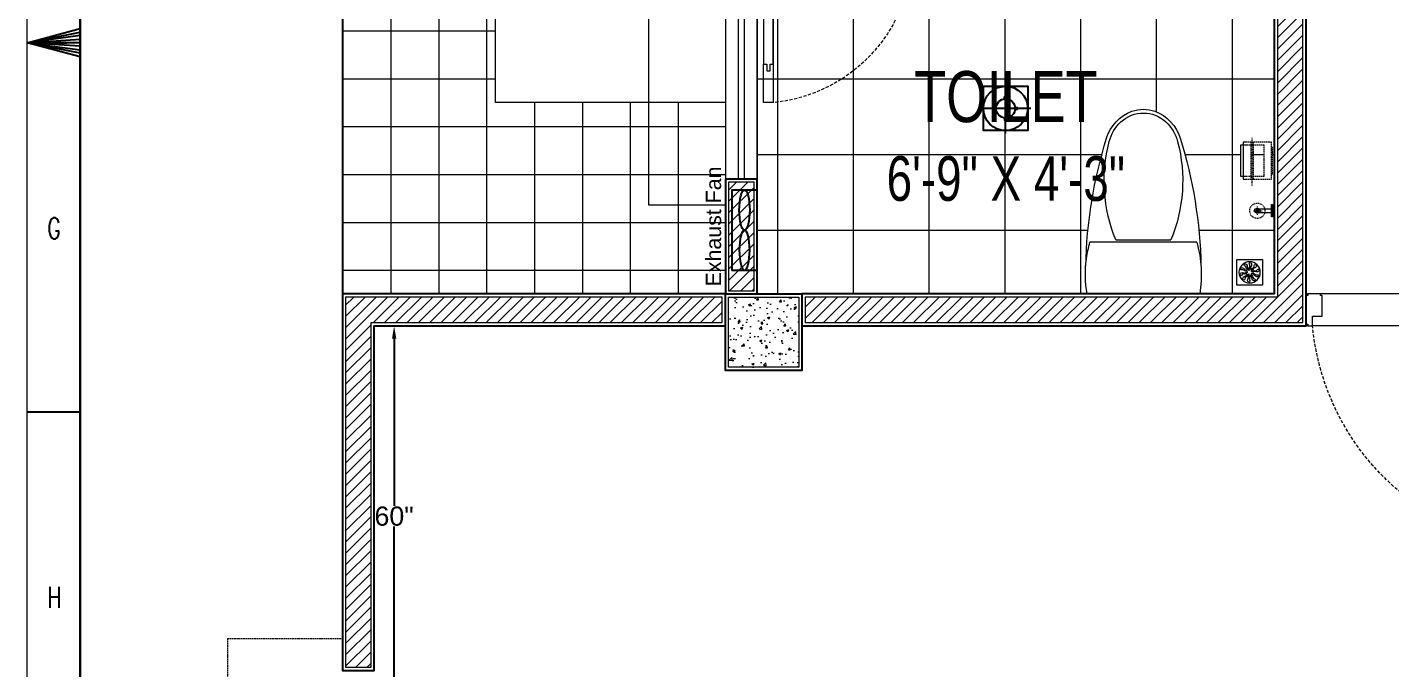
# Model space of a CAD drawing. Header units: inches. Extents: x 112 to 4169, y -2569 to 841.
# Drawn here: x 112.5 to 326.1, y -2320 to -2219.5 of the extents above; entities that cross this region are included whole.
import ezdxf

# ---------------------------------------------------------------- set-up
doc = ezdxf.new("R2010")
doc.units = ezdxf.units.IN
doc.header["$MEASUREMENT"] = 0
for name, pattern in [('CENTER', [2, 1.25, -0.25, 0.25, -0.25]), ('DASH', [0.35, 0.25, -0.1]), ('DASHED', [0.75, 0.5, -0.25])]:
    doc.linetypes.add(name, pattern=pattern)
doc.layers.get('Defpoints').update_dxf_attribs({"lineweight": 0})
for name, color, linetype, lineweight in [('COLUMN', 1, 'Continuous', 25), ('DOOR', 115, 'Continuous', 15), ('FLOOR TILE', 40, 'Continuous', 15), ('Glass', 5, 'Continuous', 9), ('HACTH', 8, 'Continuous', 9), ('I-WC----EXST', 7, 'Continuous', 15), ('I-WC----N', 7, 'Continuous', 15), ('Plaster Line', 254, 'Continuous', 15), ('railing', 232, 'Continuous', 15), ('Stair', 86, 'Continuous', 18), ('Sunshed', 5, 'Continuous', 15), ('Text', 252, 'Continuous', 15), ('WINDOW', 140, 'Continuous', 9)]:
    doc.layers.add(name, color=color, linetype=linetype, lineweight=lineweight)
for name, color, linetype in [('Exhaust Fans', 7, 'Continuous'), ('Lights', 7, 'Continuous'), ('wall 05', 253, 'Continuous')]:
    doc.layers.add(name, color=color, linetype=linetype)
doc.styles.get("Standard").update_dxf_attribs({"font": 'arial.ttf'})
doc.styles.add('Swiss721', font='swisscl.ttf')
doc.styles.add('TEG BORDER', font='txt_qlt.shx', dxfattribs={"width": 0.7, "bigfont": 'hztxt.shx'})
doc.dimstyles.get("Standard").update_dxf_attribs({"dimtxt": 3, "dimasz": 2, "dimexe": 0.18, "dimexo": 0.0625, "dimgap": 0.09, "dimtad": 0, "dimtih": 1, "dimtoh": 1, "dimdec": 0, "dimzin": 0, "dimdsep": 46, "dimtxsty": 'Standard', "dimcen": 0.09, "dimclrd": 5, "dimadec": 0, "dimazin": 0, "dimtfac": 1, "dimtdec": 0, "dimtofl": 0, "dimtmove": 0, "dimatfit": 3, "dimfxl": 1, "dimtolj": 1, "dimtzin": 0, "dimarcsym": 0})

# ---------------------------------------------------------------- blocks, each defined once
blk = doc.blocks.new('C 12X12')
at = {"layer": 'HACTH'}
h = blk.add_hatch(dxfattribs=at)
h.set_pattern_fill('AR-CONC', color=256, scale=0.5, style=0)
h.set_pattern_definition([(50, (0, 0), (3.586300913003767, -0.3137606749129755), [0.375, -4.125]), (355, (0, 0), (-0.693756668065, 3.760960668500059), [0.3, -3.3]), (100.4514, (0.2988584, -0.0261467), (2.892546908570108, 3.447197710304768), [0.31870095, -3.50571056]), (46.18420000000001, (0, 1), (5.336205243128222, -0.8275950716450904), [0.5625, -6.1875]), (96.6356, (0.444683725, 0.931033465), (4.673313527743517, 4.870589354502209), [0.47805144, -5.258565]), (351.1842, (0, 1), (4.673309725668136, 4.870593004626623), [0.45, -4.95]), (21, (0.5, 0.75), (2.984535260592308, -2.013094453326694), [0.375, -4.125]), (326.0000000000001, (0.5, 0.75), (1.216576659607909, 3.625750225234265), [0.3, -3.3]), (71.4514, (0.748711165, 0.58224197), (4.20111314290745, 1.612652483549762), [0.31870095, -3.50571056]), (37.50000000000001, (0, 0), (0.06079927658645334, 1.664469269156557), [0, -3.26, 0, -3.35, 0, -3.3125]), (7.499999999999999, (0, 0), (1.315347687210743, 1.972058559411801), [0, -1.91, 0, -3.185, 0, -1.2625]), (327.5, (-1.115, 0), (2.669112180862045, -0.112774358671899), [0, -1.25, 0, -3.9, 0, -5.175]), (317.5, (-1.615, 0), (2.915930846711931, 0.5005249116615882), [0, -1.625, 0, -2.59, 0, -3.675])])
h.paths.add_polyline_path([(88278.99999999999, -6819.5), (88278.99999999999, -6808.5), (88267.99999999999, -6808.5), (88267.99999999999, -6819.5)])
at = {"layer": 'COLUMN'}
blk.add_lwpolyline([(88267.49999999999, -6808), (88279.49999999999, -6808), (88279.49999999999, -6820), (88267.49999999999, -6820)], close=True, dxfattribs=at)
at = {"layer": 'Plaster Line'}
blk.add_lwpolyline([(88267.99999999999, -6808.5), (88278.99999999999, -6808.5), (88278.99999999999, -6819.5), (88267.99999999999, -6819.5)], close=True, dxfattribs=at)
blk = doc.blocks.new('$plan$00000388')
for p, q in [((0, -220.78125), (0, 220.78125)), ((-202.5, -209.53125), (-202.5, 209.53125)), ((-211.7636099999945, 107.6506163835293), (-211.7636099999945, -107.650638883526))]:
    blk.add_line(p, q)
blk.add_lwpolyline([(-202.5, -209.53125), (-151.5815775000083, -220.9312575000222), (-102.226364999995, -226.3893074999796), (-50.1765075000003, -226.3893074999796), (0, -220.78125)])
for centre, radius, start, end in [((-70.5022373952088, -1596.893304158002), 1822.905267548176, 91.22236801674002, 107.2477400729669), ((-76.1718824999989, -236.25), 463.3354349999999, 97.73994600013404, 105.8219820007596), ((-76.1718824999989, -236.25), 463.3354349999999, 80.5376780005947, 97.73994600013404), ((-562.4982811024092, -12.18639293918386), 163.5812782416205, 107.2477400729669, 159.5476091935635), ((-555.5449209055951, -23.26485846063588), 162.7261878014058, 104.7785650586873, 136.8542646016355), ((-443.44170022248, -448.2021481943084), 602.2018211347165, 67.37374387764919, 104.7785650586873), ((-580.3665348804789, -1.12500274553895e-05), 128.7061108459815, 136.8542646016355, 223.1457353983645), ((-595.1750179040682, 0), 128.7061108459815, 159.5476091935635, 200.4523908064364), ((-562.4982811024092, 12.18639293918386), 163.5812782416205, 200.4523908064364, 252.7522599270331), ((-555.5449209055951, 23.26483596063918), 162.7261878014058, 223.1457353983645, 255.2214349413127), ((-70.5022373952088, 1596.893304158002), 1822.905267548176, 252.7522599270331, 268.77763198326), ((-443.44170022248, 448.2021256943117), 602.2018211347165, 255.2214349413127, 292.6262561223508)]:
    blk.add_arc(centre, radius, start, end)
blk = doc.blocks.new('h')
at = {"layer": 'I-WC----N', "color": 252, "linetype": 'CENTER', "ltscale": 0.2}
for p, q in [((544280.5394874534, -25819.8480072173), (544314.2055749901, -25819.8480072173)), ((544297.3725312217, -25836.7882816003), (544297.3725312217, -25800.90632244026))]:
    blk.add_line(p, q, dxfattribs=at)
at = {"layer": 'I-WC----N'}
blk.add_lwpolyline([(544273.0331409274, -25759.8480072173), (544321.0331409274, -25759.8480072173), (544321.0331409274, -25764.8480072173), (544273.0331409274, -25764.8480072173)], close=True, dxfattribs=at)
blk.add_lwpolyline([(544289.0331409274, -25813.8480072173), (544289.0331409274, -25764.8480072173), (544305.0331409274, -25764.8480072173), (544305.0331409274, -25813.8480072173)], dxfattribs=at)
at = {"layer": 'I-WC----N', "linetype": 'DASH', "ltscale": 5}
blk.add_circle((544297.3725312217, -25819.8480072173), 30, dxfattribs=at)
at = {"layer": 'I-WC----N'}
for centre, radius in [((544297.0331409274, -25819.8480072173), 10), ((544297.3725312217, -25819.8480072173), 5)]:
    blk.add_circle(centre, radius, dxfattribs=at)
blk = doc.blocks.new('typical king$0$5767 PAPER HOLDER')
at = {"color": 0, "linetype": 'CENTER', "lineweight": -2, "ltscale": 0.5}
blk.add_line((80, 97.5), (80, -92.5), dxfattribs=at)
at = {"color": 0, "linetype": 'DASHED', "lineweight": -2, "ltscale": 10, "flags": 128}
for points in [[(96.99689220590517, 72.5), (5, 72.5), (5, -72.5), (99.99999999254942, -72.5)], [(5, 52.5), (0, 52.5), (0, -52.5), (5, -52.5)]]:
    blk.add_lwpolyline(points, dxfattribs=at)
at = {"color": 0, "linetype": 'DASHED', "lineweight": -2, "ltscale": 10}
blk.add_lwpolyline([(99.999999992433, -62.5), (35, -62.5), (35, 62.5), (96.99689220590517, 62.5)], dxfattribs=at)
blk.add_lwpolyline([(75, -72.5), (85, -72.5), (85, 72.5), (75, 72.5)], close=True, dxfattribs=at)
at = {"color": 0, "linetype": 'ByBlock', "lineweight": -2, "flags": 128}
blk.add_lwpolyline([(99.99999999254942, -72.5), (115, -72.5), (115, 72.5), (99.99999998987187, 72.5)], dxfattribs=at)
at = {"color": 0, "linetype": 'ByBlock', "lineweight": -2}
blk.add_lwpolyline([(99.99999999138527, 62.5), (125, 62.5), (125, -62.5), (99.999999992433, -62.5)], dxfattribs=at)
blk = doc.blocks.new('A$C755F672F')
at = {"layer": 'Defpoints'}
for points in [[(0.25, 0), (0.25, -0.25), (0, -0.25), (0, 0)], [(5, 0), (5, -0.25), (4.75, -0.25), (4.75, 0)], [(0.25, -24.75), (0.25, -25), (0, -25), (0, -24.75)], [(5, -24.75), (5, -25), (4.75, -25), (4.75, -24.75)]]:
    blk.add_lwpolyline(points, close=True, dxfattribs=at)
at = {"layer": 'DOOR'}
for points in [[(5, -1), (3.5, -1), (3.5, -2.5), (0.25, -2.5), (0.25, -2.25), (0, -2.25), (0, -0.25), (0.25, -0.25), (0.25, 0), (4.75, 0), (4.75, -0.25), (5, -0.2499999999708962), (5, -1)], [(10, -1.749999999970896), (10, -1.999999999970896), (11, -1.999999999970896), (11, -2.499999999970896), (5, -2.499999999970896), (5, -1), (11, -0.9999999999708962), (11, -1.499999999970896), (10, -1.499999999970896), (10, -1.749999999970896), (10, -1.499999999970896), (11, -1.499999999970896), (11, -1), (19, -1), (19, -1.499999999970896), (20, -1.499999999970896), (20, -1.999999999970896), (19, -1.999999999970896), (19, -2.499999999970896), (11, -2.499999999970896), (25, -2.500000000174623), (25, -1), (19, -0.9999999999708962)], [(5, -24), (3.5, -24), (3.5, -22.5), (0.25, -22.5), (0.25, -22.75), (0, -22.75), (0, -24.75), (0.25, -24.75), (0.25, -25), (4.75, -25), (4.75, -24.75), (5, -24.7500000000291), (5, -24)]]:
    blk.add_lwpolyline(points, dxfattribs=at)
at = {"layer": 'DOOR', "linetype": 'DASHED', "lineweight": 0}
blk.add_arc((1.007956088200444, -0.2341451982792933), 24.09880223271724, 279.5351827737238, 354.604878532833, dxfattribs=at)
at = {"layer": 'HACTH', "lineweight": 0, "ltscale": 10}
for p, q in [((5.000000000029104, -1.5), (5, -24)), ((2.91038304567337e-11, -2.25), (0, -22.75))]:
    blk.add_line(p, q, dxfattribs=at)
blk = doc.blocks.new('floor drain 01')
at = {"color": 0}
blk.add_lwpolyline([(-10, -10), (90, -10), (90, 90), (-10, 90)], close=True, dxfattribs=at)
for points in [[(13.58954937255476, 67.51505117848865, 0.191053483995659), (14.79069440408784, 61.03305027249735, 0.1943362673357394), (21.89737514902663, 55.74993930227356, -0.2726064091756643), (28.50698137920699, 49.88544705393724, 1.04073225767722), (32.45272628399835, 51.02199114018003, 0.09134571656797691), (31.83705554960761, 52.57716721325414, 0.1607825822646609), (25.31024571598391, 58.64739925469621, -0.3236584951667658), (21.53147589240689, 66.62494710457395, 0.9107900233739347)], [(34.80643791207694, 77.78381738965982, 0.191053483995659), (31.96816011739429, 71.83375316375168, 0.1943362673357394), (34.61225089913933, 63.38242447105586, -0.2726064091756643), (36.51247260975651, 54.75292151322355, 1.04073225767722), (40.37269114558876, 53.35315432940843, 0.09134571656797691), (40.78871261903259, 54.97320037975442, 0.1607825822646609), (39.07640541647561, 63.72048382583307, -0.3236584951667658), (40.70840138709173, 72.39556078397436, 0.9107900233739347)], [(58.00709064648254, 73.6204495827551, 0.191053483995659), (52.21351567364763, 70.47504433599534, 0.1943362673357394), (49.38506368288654, 62.08361823129235, -0.2726064091756643), (45.8500807666278, 53.98528138783877, 1.04073225767722), (48.15030065688188, 50.58386642200639, 0.09134571656797691), (49.43910827529908, 51.6499799216399, 0.1607825822646609), (53.19534685611143, 59.73314980516443, -0.3236584951667658), (59.614741629528, 65.79217132847407, 0.9107900233739347)], [(74.32964679240831, 56.61521275222185, 0.191053483995659), (67.79372336465167, 57.4759043805243, 0.1943362673357394), (60.57310112635605, 52.3496204217372, -0.2726064091756643), (52.95315690759162, 47.87573911450454, 1.04073225767722), (52.81477233575424, 43.7719012737216, 0.09134571656797691), (54.48408539386583, 43.87686310170102, 0.1607825822646609), (62.27411428996129, 48.20842326400452, -0.3236584951667658), (71.02891724996152, 49.337049069145, 0.9107900233739347)], [(2.460555314450176, 46.73647061924567, 0.191053483995659), (7.242326595514896, 42.19843706412939, 0.1943362673357394), (16.09708680634503, 42.10151264068554, -0.2726064091756643), (24.89143262842845, 41.24206781401881, 1.04073225767722), (27.41556345943536, 44.48080195893999, 0.09134571656797691), (26.00336581190641, 45.37708365335129, 0.1607825822646609), (17.15507286542561, 46.45164196996484, -0.3236584951667658), (9.40889888475067, 50.68450857987045, 0.9107900233739347)], [(5.670353207518929, 23.38478724771994, 0.191053483995659), (12.20627663533378, 22.5240956194466, 0.1943362673357394), (19.42689887357119, 27.65037957820459, -0.2726064091756643), (27.04684309240838, 32.12426088546636, 1.04073225767722), (27.185227664173, 36.2280987262202, 0.09134571656797691), (25.51591460611962, 36.12313689826988, 0.1607825822646609), (17.72588570996595, 31.79157673593727, -0.3236584951667658), (8.971082749965717, 30.6629509307968, 0.9107900233739347)], [(21.99290935347381, 6.379550417215796, 0.191053483995659), (27.78648432630871, 9.524955663975561, 0.1943362673357394), (30.61493631706981, 17.91638176864944, -0.2726064091756643), (34.14991923332855, 26.01471861213213, 1.04073225767722), (31.84969934307446, 29.4161335779354, 0.09134571656797691), (30.56089172465727, 28.350020078331, 0.1607825822646609), (26.80465314384492, 20.26685019477736, -0.3236584951667658), (20.38525837042835, 14.20782867149683, 0.9107900233739347)], [(45.19356208798126, 2.216182610281976, 0.191053483995659), (48.03183988263481, 8.166246836219216, 0.1943362673357394), (45.38774910087523, 16.61757552888594, -0.2726064091756643), (43.48752739027259, 25.24707848674734, 1.04073225767722), (39.62730885444034, 26.64684567053337, 0.09134571656797691), (39.21128738098196, 25.02679962021648, 0.1607825822646609), (40.92359458353894, 16.27951617413783, -0.3236584951667658), (39.29159861293738, 7.604439215967432, 0.9107900233739347)], [(66.41045062744524, 12.48494882145314, 0.191053483995659), (65.20930559591216, 18.96694972744444, 0.1943362673357394), (58.10262485095882, 24.25006069769734, -0.2726064091756643), (51.49301862077846, 30.11455294600455, 1.04073225767722), (47.5472737159871, 28.97800885984907, 0.09134571656797691), (48.16294445040694, 27.42283278677496, 0.1607825822646609), (54.68975428400154, 21.35260074530379, -0.3236584951667658), (58.46852410759311, 13.37505289542605, 0.9107900233739347)], [(77.53944468541886, 33.26352938075433, 0.191053483995659), (72.75767340433958, 37.80156293587061, 0.1943362673357394), (63.90291319350945, 37.89848735934356, -0.2726064091756643), (55.10856737142603, 38.75793218595209, 1.04073225767722), (52.58443654041912, 35.51919804106001, 0.09134571656797691), (53.99663418796263, 34.62291634664871, 0.1607825822646609), (62.84492713444342, 33.54835803006426, -0.3236584951667658), (70.59110111511836, 29.31549142012955, 0.9107900233739347)]]:
    blk.add_lwpolyline(points, format="xyb", close=True, dxfattribs=at)
for centre, radius in [((40, 40), 41.66666666666667), ((31.9206651946879, 45.21610358142061), 1.829220414801966), ((32.54253894122667, 33.92796063714195), 1.829220414801966), ((42.46415754262125, 49.29576866497518), 1.829220414801966), ((43.47037040113355, 31.03116971137933), 1.829220414801966), ((49.60226792027242, 40.52899740517023), 1.829220414801966)]:
    blk.add_circle(centre, radius, dxfattribs=at)
blk = doc.blocks.new('A$C5AAA0143')
at = {"layer": 'Defpoints'}
for points in [[(-39.75, 5), (-40, 5), (-40, 4.75), (-39.75, 4.75)], [(0, 5), (-0.25, 5), (-0.25, 4.75), (0, 4.75)], [(-39.75, 0.25), (-40, 0.25), (-40, 0), (-39.75, 0)], [(0, 0.25), (-0.25, 0.25), (-0.25, 0), (0, 0)]]:
    blk.add_lwpolyline(points, close=True, dxfattribs=at)
at = {"layer": 'DOOR'}
for points in [[(-1.749999999985448, 10), (-1.999999999985448, 10), (-1.999999999985448, 11), (-2.499999999970896, 11), (-2.499999999970896, 5), (-1, 5), (-0.9999999999854481, 11), (-1.499999999985448, 11), (-1.499999999985448, 10), (-1.749999999985448, 10), (-1.499999999985448, 10), (-1.499999999985448, 11), (-1, 11), (-1, 33.98749804627732), (-1.499999999985448, 33.98749804627732), (-1.499999999985448, 34.98749804627732), (-1.999999999985448, 34.98749804627732), (-1.999999999985448, 33.98749804627732), (-2.499999999970896, 33.98749804627732), (-2.499999999985448, 11), (-2.500000000174623, 39.98749804627732), (-1, 39.98749804627732), (-0.9999999999854481, 33.98749804627732)], [(-39, 5), (-39, 3.5), (-37.5, 3.5), (-37.5, 0.25), (-37.75, 0.25), (-37.75, 0), (-39.75, 0), (-39.75, 0.25), (-40, 0.25), (-40, 4.75), (-39.75, 4.75), (-39.75000000001455, 5), (-39, 5)], [(-1, 5), (-1, 3.5), (-2.5, 3.5), (-2.5, 0.25), (-2.25, 0.25), (-2.25, 0), (-0.25, 0), (-0.25, 0.25), (0, 0.25), (0, 4.75), (-0.25, 4.75), (-0.2499999999854481, 5), (-1, 5)]]:
    blk.add_lwpolyline(points, dxfattribs=at)
at = {"layer": 'DOOR', "linetype": 'DASHED', "lineweight": 0}
blk.add_arc((-0.4940765072824433, 1.36216635024175), 38.67738328390567, 92.97286232294589, 174.6030200777959, dxfattribs=at)
at = {"layer": 'HACTH', "lineweight": 0, "ltscale": 10}
for p, q in [((-1.5, 5.000000000029104), (-39, 5)), ((-2.25, 2.91038304567337e-11), (-37.75, 0))]:
    blk.add_line(p, q, dxfattribs=at)
blk = doc.blocks.new('240 BORDER A2')
at = {"linetype": 'Continuous'}
blk.add_line((5.000000000000028, 414.9999999999999), (5.000000000000028, 5.000000000000011), dxfattribs=at)
for p, q in [((5.000000000000909, 210), (1.818989403545856e-12, 210)), ((1.250000000000909, 210), (3.750000000000909, 210)), ((0, 174.9999999999991), (5, 174.9999999999991))]:
    blk.add_line(p, q)
at = {"color": 5, "lineweight": 15}
blk.add_lwpolyline([(0, 420), (594, 420), (594, 0), (0, 0)], close=True, dxfattribs=at)
blk.add_lwpolyline([(5, 415), (589, 415), (589, 5), (5, 5)], close=True)
blk.add_lwpolyline([(1.818989403545856e-12, 210), (5, 211.3397459621547), (5, 208.6602540378444), (1.818989403545856e-12, 210), (5, 211.0048094716158), (5, 210.6698729810769), (1.818989403545856e-12, 210), (5, 210.3349364905389), (5, 209.6650635094602), (1.818989403545856e-12, 210), (5, 209.3301270189222), (5, 208.9951905283842), (1.818989403545856e-12, 210)])
at = {"char_height": 2, "width": 2, "attachment_point": 1, "style": 'TEG BORDER'}
for s, insert in [('G', (1.909630935143468, 193.3889226635361)), ('H', (1.909630935143468, 158.388922663537))]:
    blk.add_mtext(s, dxfattribs=dict(at, insert=insert))
blk = doc.blocks.new('*D320')
at = {"color": 0, "lineweight": -2, "transparency": 16777216}
for p, q in [((166.9140724068049, -2266.298883417548), (170.138448800653, -2266.298883417548)), ((170.7103554756875, -2325.987720599271), (169.7784488006529, -2325.987720599271))]:
    blk.add_line(p, q, dxfattribs=at)
at = {"color": 5, "lineweight": -2, "transparency": 16777216}
for p, q in [((169.9584488006529, -2268.298883417548), (169.9584488006529, -2294.521583045244)), ((169.9584488006529, -2323.987720599271), (169.9584488006529, -2297.765020971575))]:
    blk.add_line(p, q, dxfattribs=at)
at = {"color": 5, "transparency": 16777216}
for points in [[(169.6251154673196, -2268.298883417548), (170.2917821339863, -2268.298883417548), (169.9584488006529, -2266.298883417548)], [(169.6251154673196, -2323.987720599271), (170.2917821339863, -2323.987720599271), (169.9584488006529, -2325.987720599271)]]:
    blk.add_solid(points, dxfattribs=at)
at = {"layer": 'Defpoints', "color": 0, "transparency": 16777216}
for p in [(166.8515724068049, -2266.298883417548), (169.9584488006529, -2266.298883417548), (170.7728554756875, -2325.987720599271)]:
    blk.add_point(p, dxfattribs=at)
at = {"color": 0, "transparency": 16777216, "insert": (169.9584488006533, -2296.14330200841), "char_height": 3, "attachment_point": 5}
blk.add_mtext('\\A1;60"', dxfattribs=at)
blk = doc.blocks.new('*D338')
at = {"color": 0, "lineweight": -2, "transparency": 16777216}
for p, q in [((312.8515724068923, -2261.236383417548), (312.8515724068923, -2213.053515453918)), ((393.8495529664997, -2213.171015453918), (393.8495529664997, -2213.053515453918))]:
    blk.add_line(p, q, dxfattribs=at)
at = {"color": 5, "lineweight": -2, "transparency": 16777216}
for p, q in [((314.8515724068923, -2213.233515453918), (350.3690210768733, -2213.233515453918)), ((391.8495529664997, -2213.233515453918), (356.3321042965187, -2213.233515453918))]:
    blk.add_line(p, q, dxfattribs=at)
at = {"color": 5, "transparency": 16777216}
for points in [[(314.8515724068923, -2212.900182120584), (314.8515724068923, -2213.566848787251), (312.8515724068923, -2213.233515453918)], [(391.8495529664997, -2212.900182120584), (391.8495529664997, -2213.566848787251), (393.8495529664997, -2213.233515453918)]]:
    blk.add_solid(points, dxfattribs=at)
at = {"layer": 'Defpoints', "color": 0, "transparency": 16777216}
for p in [(312.8515724068923, -2213.233515453918), (393.8495529664997, -2213.233515453918), (312.8515724068923, -2261.298883417548)]:
    blk.add_point(p, dxfattribs=at)
at = {"color": 0, "transparency": 16777216, "insert": (353.350562686696, -2213.233515453918), "char_height": 3, "attachment_point": 5}
blk.add_mtext('\\A1;81"', dxfattribs=at)

msp = doc.modelspace()

# ---------------------------------------------------------------- hatches: boundary and pattern name
at = {"layer": 'FLOOR TILE'}
h = msp.add_hatch(dxfattribs=at)
h.set_pattern_fill('ANSI37', color=256, scale=95, angle=45, style=0)
h.set_pattern_definition([(90, (-140512.456092716, -173797.5792856621), (-11.875, 2.664535259100376e-15), []), (180, (-140512.456092716, -173797.5792856621), (-2.664535259100376e-15, -11.875), [])])
edge = h.paths.add_edge_path()
edge.add_line((226.851572406834, -2211.298883417519), (226.851572406834, -2261.298883417519))
edge.add_line((226.851572406834, -2261.298883417519), (278.5203221187178, -2261.298883417519))
edge.add_ellipse((296.8015724153731, -2258.252008114723), major_axis=(-13.10510513414004, 13.10510513414004), ratio=0.999999999998578, start_angle=40.22029428962918, end_angle=54.46232199939851, ccw=False)
edge.add_ellipse((351.2273046323746, -2258.478793919101), major_axis=(51.55954709395021, 51.55954709395021), ratio=0.999999999997518, start_angle=117.75225992698489, end_angle=133.608191233568, ccw=False)
edge.add_ellipse((287.8390281245877, -2238.798952152501), major_axis=(4.626777249109558, 4.62677724910956), ratio=0.9999999999987466, start_angle=65.45239080634212, end_angle=117.75225992687041, ccw=False)
edge.add_ellipse((287.3515724065721, -2237.491882679212), major_axis=(-3.640358553779853, 3.640358553779853), ratio=1, start_angle=294.54760919361667, end_angle=335.45239080638333, ccw=False)
edge.add_ellipse((286.8641166885566, -2238.798952152501), major_axis=(-4.626777249109558, 4.626777249109557), ratio=0.9999999999987471, start_angle=242.2477400731296, end_angle=294.5476091936579, ccw=False)
edge.add_ellipse((223.4758401807696, -2258.478793919101), major_axis=(-51.55954709395026, 51.55954709395023), ratio=0.9999999999975177, start_angle=226.2223680168057, end_angle=242.2477400730151, ccw=False)
edge.add_line((296.3754575437408, -2256.923292950363), (296.4071447149684, -2257.209828813574))
edge.add_line((296.4071447149684, -2257.209828813574), (296.4071447149975, -2259.291823115621))
edge.add_line((296.4071447149975, -2259.291823115621), (296.1828224147969, -2261.298883417519))
edge.add_line((296.1828224147969, -2261.298883417519), (307.8515724068341, -2261.298883417519))
edge.add_line((307.8515724068341, -2261.298883417519), (307.8515724068632, -2211.298883417519))
edge.add_line((307.8515724068632, -2211.298883417519), (226.8515724068341, -2211.298883417519))
h.paths.add_polyline_path([(302.601572409046, -2237.899615351416), (303.001572409273, -2237.899615351416), (303.0015724092439, -2237.499615351684), (303.6015724092497, -2237.499615351654), (307.4015724069679, -2237.499615351654), (307.4015724069679, -2238.299615351235), (307.6015724068632, -2238.299615351235), (307.6015724068632, -2242.499615349035), (307.4015724069679, -2242.499615349064), (307.4015724069679, -2243.299615348616), (303.7216967206689, -2243.299615348616), (303.0015724092439, -2243.299615348645), (303.0015724092439, -2242.899615348855), (302.6015724094825, -2242.899615348826)], flags=16)
h.paths.add_polyline_path([(304.2015724086443, -2237.499615351684), (304.6015724084348, -2237.499615351654), (304.6015724084348, -2237.899615351445), (306.2015724075966, -2237.899615351474), (306.2015724076257, -2242.899615348796), (304.6015724084639, -2242.899615348826), (304.6015724084639, -2243.299615348616), (304.2015724086443, -2243.299615348587)], flags=0)
edge = h.paths.add_edge_path(flags=16)
edge.add_ellipse((305.2015724081496, -2248.263907482192), major_axis=(0.8485281369836075, 0.8485281369836075), ratio=0.9999999999899405, start_angle=331.13966242412374, end_angle=660.2054580142694, ccw=False)
edge.add_line((306.3542767544052, -2247.930331870607), (307.401572406997, -2247.930331870607))
edge.add_line((307.401572406997, -2247.930331870607), (307.4015724069679, -2247.290331870943))
edge.add_line((307.4015724069679, -2247.290331870943), (307.6015724068923, -2247.290331870943))
edge.add_line((307.6015724068923, -2247.290331870943), (307.6015724068923, -2249.210331869966))
edge.add_line((307.6015724068923, -2249.210331869966), (307.401572406997, -2249.210331869966))
edge.add_line((307.401572406997, -2249.210331869966), (307.401572406997, -2248.570331870272))
edge.add_line((307.401572406997, -2248.570331870272), (306.3617896692078, -2248.570331870243))
edge = h.paths.add_edge_path(flags=0)
edge.add_ellipse((305.2015724081496, -2248.25033187044), major_axis=(0.2828427123389687, 0.2828427123389686), ratio=0.9999999999114552, start_angle=405.00000000253664, end_angle=496.94493664643574, ccw=False)
edge.add_ellipse((305.2015724081496, -2248.25033187044), major_axis=(0.2828427123389687, 0.2828427123389686), ratio=0.9999999999114552, start_angle=313.0550633484911, end_angle=405.00000000253664, ccw=False)
edge.add_ellipse((305.2015724081496, -2248.25033187044), major_axis=(0.2828427123389687, 0.2828427123389686), ratio=0.9999999999114552, start_angle=225.0000000025366, end_angle=313.0550633484911, ccw=False)
edge.add_ellipse((305.2015724081496, -2248.25033187044), major_axis=(0.2828427123389687, 0.2828427123389686), ratio=0.9999999999114552, start_angle=496.94493664643574, end_angle=585.0000000025366, ccw=False)
edge = h.paths.add_edge_path(flags=0)
edge.add_ellipse((305.2015724081496, -2248.263907482192), major_axis=(0.1414213561640747, 0.1414213561640747), ratio=0.9999999999879592, start_angle=314.999999999655, end_angle=405.000000000345, ccw=False)
edge.add_ellipse((305.2015724081496, -2248.263907482192), major_axis=(0.1414213561640747, 0.1414213561640747), ratio=0.9999999999879592, start_angle=225.000000000345, end_angle=314.999999999655, ccw=False)
edge.add_ellipse((305.2015724081496, -2248.263907482192), major_axis=(0.1414213561640747, 0.1414213561640747), ratio=0.9999999999879592, start_angle=494.99999999965496, end_angle=585.000000000345, ccw=False)
edge.add_ellipse((305.2015724081496, -2248.263907482192), major_axis=(0.1414213561640747, 0.1414213561640747), ratio=0.9999999999879592, start_angle=405.000000000345, end_angle=494.99999999965496, ccw=False)
h.paths.add_polyline_path([(301.9899164799201, -2255.905848005393), (305.9899164777955, -2255.905848005364), (305.9899164777955, -2259.905848006179), (301.989916479891, -2259.905848006179)], flags=16)
edge = h.paths.add_edge_path(flags=0)
edge.add_ellipse((303.9899164788433, -2257.905848005772), major_axis=(-1.178511301800546, 1.178511301800545), ratio=0.9999999999744738, start_angle=0, end_angle=360, ccw=False)
edge.add_ellipse((303.2521310736258, -2256.720604432877), major_axis=(-0.1135127853035709, 0.1135127853035709), ratio=0.9999999986298812, start_angle=-51.25906124359349, end_angle=118.0487200253223)
edge.add_ellipse((303.9899164788433, -2257.905848005772), major_axis=(-1.178511301800546, 1.178511301800545), ratio=0.9999999999744738, start_angle=0, end_angle=360, ccw=False)
edge.add_ellipse((304.0897042398349, -2256.513306431952), major_axis=(0.1135127852273905, 0.1135127852273905), ratio=0.9999999998176246, start_angle=2.740938811064371, end_angle=172.0487200734701)
edge.add_ellipse((303.9899164788433, -2257.905848005772), major_axis=(-1.178511301800546, 1.178511301800545), ratio=0.9999999999744738, start_angle=0, end_angle=360, ccw=False)
edge.add_ellipse((304.7277018840607, -2259.091091578695), major_axis=(0.1135127852459698, 0.1135127852459698), ratio=0.9999999996051847, start_angle=218.7409388046337, end_angle=388.0487200703164)
edge.add_ellipse((303.9899164788433, -2257.905848005772), major_axis=(-1.178511301800546, 1.178511301800545), ratio=0.9999999999744738, start_angle=0, end_angle=360, ccw=False)
edge.add_ellipse((303.8901287178517, -2259.298389579591), major_axis=(0.1135127852273905, 0.1135127852273905), ratio=0.9999999998176246, start_angle=182.7409388110644, end_angle=352.0487200734701)
edge = h.paths.add_edge_path(flags=0)
edge.add_ellipse((303.4713102761082, -2257.242591441856), major_axis=(-0.2462339063369774, 0.2462339063369774), ratio=0.9999999999870326, start_angle=74.0842732331518, end_angle=135.0789650347523)
edge.add_ellipse((303.4778356431991, -2257.672784669746), major_axis=(-0.05811630574581376, 0.05811630574581375), ratio=0.9999999985080259, start_angle=134.6444246622179, end_angle=319.2182272312003)
edge.add_ellipse((303.517192904844, -2257.19216027316), major_axis=(0.4021322993041407, 0.4021322993041407), ratio=0.9999999997788501, start_angle=177.6562501610854, end_angle=214.1922142279867, ccw=False)
edge.add_ellipse((302.8926378572717, -2257.797097972667), major_axis=(0.2130538581815405, 0.2130538581815405), ratio=0.9999999999690699, start_angle=361.7849973644901, end_angle=433.5234559427086)
edge.add_ellipse((302.6963668557939, -2257.380625193691), major_axis=(0.1135127852295745, 0.1135127852295745), ratio=0.9999999998614273, start_angle=74.74093877106708, end_angle=244.0487200408597, ccw=False)
edge.add_ellipse((302.7908544690356, -2257.553637702556), major_axis=(-0.2528949966941646, 0.2528949966941646), ratio=0.9999999999985779, start_angle=300.8694783721486, end_angle=344.134330031393)
edge.add_ellipse((302.7687580042759, -2257.666858218071), major_axis=(0.3343748840888163, 0.3343748840888163), ratio=0.9999999999501435, start_angle=347.6319991023805, end_angle=391.62227286480106, ccw=False)
edge = h.paths.add_edge_path(flags=0)
edge.add_ellipse((303.9602076739022, -2257.06443309602), major_axis=(-0.2462339063756557, 0.2462339063756556), ratio=0.9999999997817994, start_angle=38.08427321289467, end_angle=99.0789650522699)
edge.add_ellipse((303.7126255719988, -2257.416302242767), major_axis=(0.05811630576867938, 0.05811630576867938), ratio=0.9999999977983951, start_angle=188.6444247351056, end_angle=373.2182273346238)
edge.add_ellipse((304.0269701975114, -2257.050602555988), major_axis=(-0.4021322994427334, 0.4021322994427334), ratio=0.9999999997095865, start_angle=51.65625015383338, end_angle=88.19221423679485)
edge.add_ellipse((303.1661210920204, -2257.172903188955), major_axis=(0.2130538581824505, 0.2130538581824505), ratio=0.9999999999140111, start_angle=325.78499734927425, end_angle=397.5234559654126, ccw=False)
edge.add_ellipse((304.0269701975114, -2257.050602555988), major_axis=(-0.4021322994427334, 0.4021322994427334), ratio=0.9999999997095865, start_angle=51.65625015383338, end_angle=88.19221423679485)
edge.add_ellipse((303.7538663825901, -2257.321257155694), major_axis=(0.1305569967136479, 0.1305569967136479), ratio=0.9999999991244347, start_angle=174.9636556001761, end_angle=195.8406143384083)
edge.add_ellipse((303.7126255719988, -2257.416302242767), major_axis=(0.05811630576867938, 0.05811630576867938), ratio=0.9999999977983951, start_angle=188.6444247351056, end_angle=373.2182273346238)
edge.add_ellipse((303.9602076739022, -2257.06443309602), major_axis=(-0.2462339063756557, 0.2462339063756556), ratio=0.9999999997817994, start_angle=38.084273212894686, end_angle=99.0789650522699, ccw=False)
edge.add_ellipse((303.1424531926525, -2256.994722263436), major_axis=(0.3343748840820619, 0.334374884082062), ratio=0.999999999894711, start_angle=311.6319990758375, end_angle=355.6222728735066)
edge.add_ellipse((303.2268789573639, -2256.916112918421), major_axis=(0.252894996721704, 0.252894996721704), ratio=0.9999999999934645, start_angle=354.8694783825218, end_angle=398.134330050547)
edge.add_ellipse((303.1424531926525, -2256.994722263436), major_axis=(0.3343748840820619, 0.334374884082062), ratio=0.999999999894711, start_angle=311.6319990758374, end_angle=355.62227287350663, ccw=False)
edge = h.paths.add_edge_path(flags=0)
edge.add_ellipse((302.861503847532, -2258.430280148619), major_axis=(-0.3343748841077368, 0.3343748841077367), ratio=0.9999999999780256, start_angle=293.63199909562684, end_angle=337.6222728391698, ccw=False)
edge.add_ellipse((303.1805028209994, -2257.674091251872), major_axis=(0.2462339063357124, 0.2462339063357125), ratio=0.9999999999454454, start_angle=200.0842732293673, end_angle=261.0789650130951)
edge.add_ellipse((303.4386431886589, -2258.018289369545), major_axis=(-0.05811630571620928, 0.05811630571620927), ratio=0.9999999994691949, start_angle=170.6444246780412, end_angle=355.2182272585547)
edge.add_ellipse((303.1879799501687, -2257.606322446823), major_axis=(-0.4021322992983683, 0.4021322992983682), ratio=0.9999999999773574, start_angle=123.65625014663439, end_angle=160.1922141989849, ccw=False)
edge.add_ellipse((303.038277760824, -2258.462831572731), major_axis=(-0.2130538581773775, 0.2130538581773775), ratio=0.9999999999621304, start_angle=-52.21500264979694, end_angle=19.52345594292745)
edge.add_ellipse((302.634694627842, -2258.241263217045), major_axis=(0.1135127852327909, 0.1135127852327909), ratio=0.999999999893707, start_angle=110.74093877456701, end_angle=280.04872003069755, ccw=False)
edge.add_ellipse((302.8128309138185, -2258.325694851359), major_axis=(-0.2528949967230927, 0.2528949967230926), ratio=0.9999999999862947, start_angle=-23.13052165229399, end_angle=20.13433003189688)
edge = h.paths.add_edge_path(flags=0)
edge.add_ellipse((304.5225942290338, -2257.235719531934), major_axis=(-0.4021322992981321, 0.4021322992981319), ratio=0.9999999999711601, start_angle=15.65625012357948, end_angle=52.1922142217346)
edge.add_ellipse((304.1425618195274, -2257.294157307842), major_axis=(0.130556996633513, 0.130556996633513), ratio=0.9999999988624659, start_angle=138.9636555501764, end_angle=159.8406142908044)
edge.add_ellipse((304.0533312024265, -2257.346809658207), major_axis=(-0.05811630575462231, 0.0581163057546223), ratio=0.9999999981587809, start_angle=62.64442475407553, end_angle=247.2182273208891)
edge.add_ellipse((304.4604528254197, -2257.207666647053), major_axis=(-0.2462339063324178, 0.2462339063324178), ratio=0.999999999981065, start_angle=2.084273189879184, end_angle=63.07896504744963, ccw=False)
edge.add_ellipse((303.8398505521538, -2256.670605374369), major_axis=(-0.3343748840735093, 0.3343748840735092), ratio=0.9999999998937124, start_angle=185.6319990614204, end_angle=229.6222728608291)
edge.add_ellipse((303.954357844231, -2256.656633297781), major_axis=(0.2528949967205306, 0.2528949967205306), ratio=0.999999999824227, start_angle=318.8694783612586, end_angle=362.134330069948)
edge.add_ellipse((303.8398505521538, -2256.670605374369), major_axis=(-0.3343748840735093, 0.3343748840735092), ratio=0.9999999998937124, start_angle=185.6319990614204, end_angle=229.6222728608291, ccw=False)
edge.add_ellipse((304.4604528254197, -2257.207666647053), major_axis=(-0.2462339063324178, 0.2462339063324178), ratio=0.999999999981065, start_angle=2.084273189879265, end_angle=63.0789650474496)
edge.add_ellipse((304.0533312024265, -2257.346809658207), major_axis=(-0.05811630575462231, 0.0581163057546223), ratio=0.9999999981587809, start_angle=62.64442475407553, end_angle=247.2182273208891)
edge.add_ellipse((304.5225942290338, -2257.235719531934), major_axis=(-0.4021322992981321, 0.4021322992981319), ratio=0.9999999999711601, start_angle=15.65625012357948, end_angle=52.1922142217346)
edge.add_ellipse((303.7542661647669, -2256.828668413407), major_axis=(0.2130538581925361, 0.2130538581925362), ratio=0.9999999999250728, start_angle=289.78499732513995, end_angle=361.52345597728134, ccw=False)
edge = h.paths.add_edge_path(flags=0)
edge.add_ellipse((304.2255667929196, -2258.983027598136), major_axis=(0.2130538581925361, 0.2130538581925362), ratio=0.9999999999250728, start_angle=109.78499732514001, end_angle=181.5234559772813, ccw=False)
edge.add_ellipse((303.4572387286237, -2258.575976479609), major_axis=(-0.4021322993131737, 0.4021322993131737), ratio=0.9999999999710356, start_angle=195.6562501250183, end_angle=232.1922142213709)
edge.add_ellipse((303.8372711381592, -2258.517538703701), major_axis=(0.130556996633513, 0.130556996633513), ratio=0.9999999988624659, start_angle=318.9636555501764, end_angle=339.8406142908044)
edge.add_ellipse((303.92650175526, -2258.464886353336), major_axis=(-0.05811630575462231, 0.0581163057546223), ratio=0.9999999981587809, start_angle=-117.3555752459244, end_angle=67.21822732088908)
edge.add_ellipse((303.5193801322669, -2258.604029364491), major_axis=(-0.2462339063324178, 0.2462339063324178), ratio=0.999999999981065, start_angle=182.0842731898793, end_angle=243.0789650474496, ccw=False)
edge.add_ellipse((304.1399824055327, -2259.141090637174), major_axis=(-0.3343748840735093, 0.3343748840735092), ratio=0.9999999998937124, start_angle=5.631999061420375, end_angle=49.62227286082908)
edge.add_ellipse((304.0254751134555, -2259.155062713762), major_axis=(0.2528949967205306, 0.2528949967205306), ratio=0.999999999824227, start_angle=138.8694783612586, end_angle=182.134330069948)
edge.add_ellipse((304.1399824055327, -2259.141090637174), major_axis=(-0.3343748840735093, 0.3343748840735092), ratio=0.9999999998937124, start_angle=5.631999061420402, end_angle=49.62227286082913, ccw=False)
edge.add_ellipse((303.5193801322669, -2258.604029364491), major_axis=(-0.2462339063324178, 0.2462339063324178), ratio=0.999999999981065, start_angle=182.0842731898793, end_angle=243.0789650474496)
edge.add_ellipse((303.92650175526, -2258.464886353336), major_axis=(-0.05811630575462231, 0.0581163057546223), ratio=0.9999999981587809, start_angle=-117.3555752459244, end_angle=67.21822732088908)
edge.add_ellipse((303.4572387286237, -2258.575976479609), major_axis=(-0.4021322993131737, 0.4021322993131737), ratio=0.9999999999710356, start_angle=195.6562501250183, end_angle=232.1922142213709)
edge = h.paths.add_edge_path(flags=0)
edge.add_ellipse((303.198863872188, -2258.194114264755), major_axis=(0.2462339063587517, 0.2462339063587518), ratio=0.9999999998827344, start_angle=236.0842732100587, end_angle=297.0789650193711)
edge.add_ellipse((303.6100183938463, -2258.32084529013), major_axis=(-0.05811630589450469, 0.05811630589450467), ratio=0.9999999935480469, start_angle=-153.35557515937, end_angle=31.21822743785198)
edge.add_ellipse((303.8511016628829, -2258.264601217393), major_axis=(-0.05173816641189517, 0.05173816641189517), ratio=0.9999999986696309, start_angle=0, end_angle=360, ccw=False)
edge.add_ellipse((303.5068810331643, -2258.310993495557), major_axis=(0.1305569970092105, 0.1305569970092105), ratio=0.9999999981638842, start_angle=282.9636555369995, end_angle=303.8406142451066)
edge.add_ellipse((303.1650794926165, -2258.134893203518), major_axis=(0.4021322993572049, 0.4021322993572049), ratio=0.9999999998798298, start_angle=249.6562501279506, end_angle=286.19221419676546, ccw=False)
edge.add_ellipse((303.5474113096491, -2258.915816381413), major_axis=(-0.2130538581786004, 0.2130538581786004), ratio=0.9999999999566046, start_angle=-16.21500267481757, end_angle=55.5234559614881)
edge.add_ellipse((303.0906710846532, -2258.973784030051), major_axis=(-0.1135127852412647, 0.1135127852412647), ratio=0.9999999997002097, start_angle=56.74093880969252, end_angle=226.048720066977, ccw=False)
edge.add_ellipse((303.284414036759, -2258.937384775214), major_axis=(0.25289499672041, 0.25289499672041), ratio=0.999999999909648, start_angle=102.8694783400087, end_angle=146.1343300519664)
edge.add_ellipse((303.3852649625981, -2258.993386825415), major_axis=(-0.3343748840819252, 0.3343748840819252), ratio=0.9999999998634134, start_angle=-30.368000933156793, end_angle=13.622272836323077, ccw=False)
edge = h.paths.add_edge_path(flags=0)
edge.add_ellipse((304.81475346507, -2257.676802808026), major_axis=(0.4021322993572049, 0.4021322993572049), ratio=0.9999999998798298, start_angle=69.65625012795061, end_angle=106.19221419676549, ccw=False)
edge.add_ellipse((304.4324216480375, -2256.89587963013), major_axis=(-0.2130538581786004, 0.2130538581786004), ratio=0.9999999999566046, start_angle=163.7849973251824, end_angle=235.5234559614881)
edge.add_ellipse((304.8891618730333, -2256.837911981492), major_axis=(-0.1135127852412647, 0.1135127852412647), ratio=0.9999999997002097, start_angle=-123.25906119030748, end_angle=46.04872006697701, ccw=False)
edge.add_ellipse((304.6954189209275, -2256.87431123633), major_axis=(0.2528949967054214, 0.2528949967054215), ratio=0.9999999999487388, start_angle=282.869478340495, end_angle=326.1343300530028)
edge.add_ellipse((304.5945679950885, -2256.818309186128), major_axis=(-0.3343748840819252, 0.3343748840819252), ratio=0.9999999998634134, start_angle=149.6319990668433, end_angle=193.6222728363231, ccw=False)
edge.add_ellipse((304.7809690854986, -2257.617581746788), major_axis=(0.2462339063587517, 0.2462339063587518), ratio=0.9999999998827344, start_angle=56.08427321005869, end_angle=117.0789650193711)
edge.add_ellipse((304.3698145638402, -2257.490850721413), major_axis=(-0.05811630578330668, 0.05811630578330667), ratio=0.9999999972064729, start_angle=26.64442475022192, end_angle=211.2182273449415)
edge = h.paths.add_edge_path(flags=0)
edge.add_ellipse((304.7918530075178, -2258.20537356472), major_axis=(-0.4021322992983683, 0.4021322992983682), ratio=0.9999999999773574, start_angle=303.6562501466344, end_angle=340.1922141989849)
edge.add_ellipse((304.3130898708835, -2257.697203862466), major_axis=(0.05173816637354884, 0.05173816637354885), ratio=0.9999999997541902, start_angle=0, end_angle=360, ccw=False)
edge.add_ellipse((304.5411897690567, -2257.793406641998), major_axis=(0.0581163057215963, 0.05811630572159632), ratio=0.9999999994481581, start_angle=80.64442468799088, end_angle=265.2182272482153)
edge = h.paths.add_edge_path(flags=0)
edge.add_ellipse((304.4626400528425, -2258.619535738384), major_axis=(0.4021322993041407, 0.4021322993041407), ratio=0.9999999997788501, start_angle=357.65625016108544, end_angle=394.19221422798665, ccw=False)
edge.add_ellipse((305.0871951004149, -2258.014598038877), major_axis=(0.2130538581815405, 0.2130538581815405), ratio=0.9999999999690699, start_angle=181.7849973644901, end_angle=253.5234559427086)
edge.add_ellipse((305.2834661018926, -2258.431070817881), major_axis=(0.1135127852478393, 0.1135127852478393), ratio=0.9999999996714156, start_angle=254.74093878285072, end_angle=424.04872004175326, ccw=False)
edge.add_ellipse((305.1889784886509, -2258.258058308987), major_axis=(-0.252894996752058, 0.2528949967520579), ratio=0.9999999999480034, start_angle=120.8694783708725, end_angle=164.1343300324336)
edge.add_ellipse((305.2110749534106, -2258.144837793501), major_axis=(0.3343748840743979, 0.3343748840743979), ratio=0.9999999999620559, start_angle=167.6319990995536, end_angle=211.6222728636805, ccw=False)
edge.add_ellipse((304.5085226815784, -2258.569104569687), major_axis=(-0.2462339063369774, 0.2462339063369774), ratio=0.9999999999870326, start_angle=254.0842732331518, end_angle=315.0789650347523)
edge.add_ellipse((304.5019973144874, -2258.138911341797), major_axis=(-0.05811630574581376, 0.05811630574581375), ratio=0.9999999985080259, start_angle=-45.35557533778209, end_angle=139.2182272312003)
edge = h.paths.add_edge_path(flags=0)
edge.add_ellipse((303.9528627601751, -2258.761093455556), major_axis=(0.4021322993222315, 0.4021322993222316), ratio=0.9999999999293963, start_angle=321.6562501437689, end_angle=358.1922142361426)
edge.add_ellipse((304.8137118656662, -2258.638792822588), major_axis=(0.2130538581824505, 0.2130538581824505), ratio=0.9999999999140111, start_angle=145.7849973492743, end_angle=217.5234559654126, ccw=False)
edge.add_ellipse((303.9528627601751, -2258.761093455556), major_axis=(0.4021322993222315, 0.4021322993222316), ratio=0.9999999999293963, start_angle=321.6562501437689, end_angle=358.1922142361426)
edge.add_ellipse((304.2259665750964, -2258.490438855849), major_axis=(0.1305569967136479, 0.1305569967136479), ratio=0.9999999991244347, start_angle=354.9636556001761, end_angle=375.8406143384083)
edge.add_ellipse((304.2672073857168, -2258.395393768776), major_axis=(-0.05811630575209236, 0.05811630575209235), ratio=0.9999999988011052, start_angle=-81.3555752775059, end_angle=103.2182272846922)
edge.add_ellipse((304.0196252837843, -2258.747262915523), major_axis=(-0.2462339063540944, 0.2462339063540944), ratio=0.9999999998255327, start_angle=218.0842732116782, end_angle=279.078965049851, ccw=False)
edge.add_ellipse((304.837379765034, -2258.816973748107), major_axis=(0.3343748840820619, 0.334374884082062), ratio=0.999999999894711, start_angle=131.6319990758374, end_angle=175.6222728735066)
edge.add_ellipse((304.7529540003227, -2258.895583093122), major_axis=(0.252894996721704, 0.252894996721704), ratio=0.9999999999934645, start_angle=174.8694783825219, end_angle=218.134330050547)
edge.add_ellipse((304.837379765034, -2258.816973748107), major_axis=(0.3343748840820619, 0.334374884082062), ratio=0.999999999894711, start_angle=131.6319990758375, end_angle=175.6222728735066, ccw=False)
edge.add_ellipse((304.0196252837843, -2258.747262915523), major_axis=(-0.2462339063540944, 0.2462339063540944), ratio=0.9999999998255327, start_angle=218.0842732116782, end_angle=279.078965049851)
edge.add_ellipse((304.2672073857168, -2258.395393768776), major_axis=(-0.05811630575209236, 0.05811630575209235), ratio=0.9999999988011052, start_angle=-81.3555752775059, end_angle=103.2182272846922)
at = {"layer": 'HACTH', "ltscale": 10}
h = msp.add_hatch(dxfattribs=at)
h.set_pattern_fill('ANSI37', color=256, scale=60, angle=45, style=0)
h.set_pattern_definition([(90, (-138393.0062645254, -173797.5792856621), (-7.5, 1.332267629550188e-15), []), (180, (-138393.0062645254, -173797.5792856621), (-1.332267629550188e-15, -7.5), [])])
h.paths.add_polyline_path([(885.8618526338898, -2002.28860319055), (830.8515724068632, -2002.288603190521), (161.8515724068049, -2002.288603190521), (161.851572406834, -2057.298883417548), (221.851572406834, -2057.298883417519), (233.851572406834, -2057.298883417519), (340.851572406805, -2057.298883417519), (340.8515724068341, -2021.288603190521), (484.8515724068341, -2021.288603190521), (484.8515724068632, -2057.298883417519), (490.8515724068632, -2057.298883417519), (490.8515724068632, -2039.29888341749), (560.8515724068632, -2039.298883417519), (560.8515724068632, -2057.298883417519), (584.8515724068632, -2057.298883417519), (584.8515724068632, -2039.29888341749), (654.8515724068632, -2039.29888341749), (654.8515724068632, -2057.298883417432), (664.8515724068632, -2057.298883417432), (719.8515724068341, -2057.298883417548), (719.8515724068341, -2039.298883417519), (789.8515724068341, -2039.29888341749), (789.8515724068341, -2057.298883417519), (818.8515724068632, -2057.29888341749), (830.8515724068632, -2057.298883417519), (830.8515724068632, -2069.298883417519), (830.8515724068632, -2076.298883417461), (848.8515724068632, -2076.29888341749), (848.8515724068923, -2146.29888341749), (830.8515724068632, -2146.29888341749), (830.8515724068632, -2172.298883417519), (848.8515724069214, -2172.298883417548), (848.8515724069214, -2237.298883417577), (866.8618526340645, -2237.298883417577), (866.8618526340645, -2337.298883417519), (830.8515724068341, -2337.298883417519), (830.851572406805, -2351.298883417519), (830.8515724069214, -2411.298883417635), (885.8618526339189, -2411.298883417664)])
h.paths.add_polyline_path([(221.851572406834, -2076.28860319055), (221.851572406834, -2069.298883417519), (221.851572406834, -2062.298883417519), (161.851572406834, -2062.298883417519), (161.851572406834, -2261.298883417519), (221.8515724068049, -2261.298883417519), (221.8515724068049, -2231.288603190609), (203.8515724068049, -2231.288603190609), (185.8412921798365, -2231.288603190638), (185.8412921798365, -2129.288603190638), (221.851572406834, -2129.288603190638)], flags=17)
at = {"layer": 'HACTH'}
h = msp.add_hatch(dxfattribs=at)
h.set_pattern_fill('ANSI31', color=256, scale=10, style=0)
h.set_pattern_definition([(45, (-121872.7489406117, -173770.703373989), (-0.8838834764831843, 0.8838834764831844), [])])
h.paths.add_polyline_path([(234.351572406834, -2155.78860319058), (234.351572406834, -2164.788603190578), (308.3514688551182, -2164.664806391282), (308.3515724068632, -2206.798883417519), (252.3515724068049, -2206.798883417519), (252.3515724068049, -2210.798883417519), (308.3515724068632, -2210.798883417519), (308.3515724068632, -2261.798883417519), (234.3515724068631, -2261.798883417548), (234.3515724068631, -2265.798883417606), (312.3515724068632, -2265.798883417548), (312.3515724068632, -2261.798883417548), (312.3516607191044, -2164.841392089384), (382.3515627648094, -2164.724287008968), (382.3515724069214, -2155.788603190521)])
h = msp.add_hatch(dxfattribs=at)
h.set_pattern_fill('ANSI31', color=256, scale=10, style=0)
h.set_pattern_definition([(45, (-121872.9989406117, -173770.703373989), (-0.8838834764831843, 0.8838834764831844), [])])
h.paths.add_polyline_path([(226.351572406834, -2243.793743304078), (222.3515724068049, -2243.793743304049), (222.3515724068049, -2260.798883417519), (226.3515724068049, -2260.798883417519)])
h = msp.add_hatch(dxfattribs=at)
h.set_pattern_fill('ANSI31', color=256, scale=10, style=0)
h.set_pattern_definition([(45, (-118646.1872795449, -175126.3977807193), (-0.8838834764831843, 0.8838834764831844), [])])
h.paths.add_polyline_path([(221.3515724068049, -2261.798883417548), (162.351572406834, -2261.798883417519), (162.3515724068631, -2319.798883417461), (166.351572406834, -2319.798883417461), (166.3515724068049, -2265.798883417577), (221.3515724068049, -2265.798883417548)])

# ---------------------------------------------------------------- linework, layer by layer
for points in [[(264.2723118048276, -2232.077711212961), (263.9335924364575, -2232.081168191254), (263.9366212493142, -2232.377935336083), (264.2753406176843, -2232.37447835779)], [(265.6105225947089, -2230.725772916323), (265.6105225947089, -2230.387035907409), (265.9073051952054, -2230.387035907409), (265.9073051952054, -2230.725772916323)], [(267.2455159850865, -2232.077711212961), (267.5842353534566, -2232.081168191254), (267.5812065406, -2232.377935336083), (267.2424871722299, -2232.37447835779)], [(265.6105225947089, -2233.696102970801), (265.6105225947089, -2234.034839979715), (265.9073051952054, -2234.034839979715), (265.9073051952054, -2233.696102970801)]]:
    msp.add_lwpolyline(points)
msp.add_circle((265.7589138949571, -2232.210937943562), 1.492559927146615)
at = {"layer": 'Exhaust Fans'}
msp.add_lwpolyline([(226.8515724068049, -2245.013711049187), (222.8515724067758, -2245.013711049187), (222.8515724067758, -2257.564612148386), (226.8515724068049, -2257.564612148386)], close=True, dxfattribs=at)
msp.add_ellipse((224.8515724067904, -2248.151436323987), major_axis=(0, -3.137725274799607), ratio=0.2606311773345913, dxfattribs=at)
at = {"layer": 'Exhaust Fans', "extrusion": (0, 0, -1)}
msp.add_ellipse((224.8515724067904, -2254.426886873586), major_axis=(0, 3.137725274799607), ratio=0.2606311773345913, dxfattribs=at)
at = {"layer": 'FLOOR TILE'}
msp.add_lwpolyline([(307.8515724068632, -2211.298883417519), (226.851572406834, -2211.298883417519), (226.851572406834, -2261.298883417519), (307.8515724068632, -2261.298883417519)], close=True, dxfattribs=at)
at = {"layer": 'Glass', "ltscale": 10}
msp.add_lwpolyline([(223.8515724068049, -2243.293743304049), (224.8515724068049, -2243.293743304049), (224.8515724068049, -2213.293743304049), (223.8515724068049, -2213.293743304049)], close=True, dxfattribs=at)
at = {"layer": 'Lights', "color": 40}
for p, q in [((265.7589138949571, -2236.150968183626), (265.7589138949571, -2228.270907703498)), ((269.6989441350212, -2232.210937943562), (261.8188836548931, -2232.210937943562))]:
    msp.add_line(p, q, dxfattribs=at)
at = {"layer": 'Lights'}
msp.add_lwpolyline([(262.2827195289577, -2228.734743577563), (269.2351082609565, -2228.734743577563), (269.2351082609565, -2235.687132309562), (262.2827195289577, -2235.687132309562)], close=True, dxfattribs=at)
msp.add_circle((265.7589138949571, -2232.210937943562), 3.476194365999436, dxfattribs=at)
at = {"layer": 'Plaster Line'}
msp.add_lwpolyline([(308.3515724068632, -2210.798883417519), (308.3515724068632, -2261.798883417519), (234.3515724068631, -2261.798883417548), (234.3515724068631, -2265.798883417606), (312.3515724068632, -2265.798883417548), (312.3515724068632, -2261.798883417548), (312.3515724068632, -2261.798883417548), (312.3516607191044, -2164.841392089384), (382.3515627648094, -2164.724287008968), (382.3515724069214, -2155.788603190521), (234.351572406834, -2155.78860319058), (234.351572406834, -2164.788603190578), (308.3514688551182, -2164.664806391282), (308.3515724068632, -2206.798883417519)], dxfattribs=at)
for points in [[(226.351572406834, -2243.793743304049), (222.3515724068049, -2243.793743304049), (222.3515724068049, -2260.798883417519), (226.351572406834, -2260.798883417519)], [(221.3515724068049, -2261.798883417548), (162.351572406834, -2261.798883417519), (162.3515724068631, -2319.79888341749), (166.351572406834, -2319.798883417461), (166.3515724068049, -2265.798883417548), (221.3515724068049, -2265.798883417519)]]:
    msp.add_lwpolyline(points, close=True, dxfattribs=at)
at = {"layer": 'railing', "ltscale": 20}
msp.add_lwpolyline([(161.851572406834, -2261.298883417519), (161.851572406834, -2062.298883417519)], dxfattribs=at)
at = {"layer": 'Stair', "linetype": 'Continuous', "ltscale": 10}
for points in [[(221.8412921798365, -2231.288603190609), (185.8412921798365, -2231.288603190609), (185.8412921798365, -2129.288603190609), (221.851572406834, -2129.288603190609)], [(221.8412921798365, -2247.363044086427), (221.8412921798365, -2247.363044086427), (209.8412921798365, -2247.363044086427), (209.8412921798365, -2193.363044086427), (209.8412921798365, -2193.363044086427), (221.851572406834, -2193.363044086427)]]:
    msp.add_lwpolyline(points, dxfattribs=at)
at = {"layer": 'Sunshed', "linetype": 'DASH'}
for q in [(143.851572406834, -2385.298883417461), (161.8515724068049, -2315.298883417461)]:
    msp.add_line((143.8515724068049, -2315.298883417461), q, dxfattribs=at)
at = {"layer": 'wall 05'}
msp.add_lwpolyline([(307.8515724068632, -2211.298883417519), (307.8515724068632, -2261.298883417519), (233.8515724068631, -2261.298883417548), (233.8515724068631, -2266.298883417606), (312.8515724068632, -2266.298883417548), (312.8515724068632, -2261.298883417548), (312.8515724068632, -2261.298883417548), (312.8515724068632, -2165.288603190565), (382.8515724069214, -2165.288603190565), (382.8515724069214, -2155.288603190521), (233.851572406834, -2155.28860319058), (233.851572406834, -2165.288603190578), (307.8515724068632, -2165.288603190579), (307.8515724068632, -2206.298883417519)], dxfattribs=at)
for points in [[(226.851572406834, -2243.293743304049), (221.8515724068049, -2243.293743304049), (221.8515724068049, -2261.298883417519), (226.851572406834, -2261.298883417519)], [(221.8515724068049, -2261.298883417548), (161.851572406834, -2261.298883417519), (161.8515724068631, -2320.29888341749), (166.851572406834, -2320.298883417461), (166.8515724068049, -2266.298883417548), (221.8515724068049, -2266.298883417519)]]:
    msp.add_lwpolyline(points, close=True, dxfattribs=at)
at = {"layer": 'WINDOW', "ltscale": 10}
msp.add_lwpolyline([(221.8515724068049, -2243.293743304049), (226.8515724068049, -2243.293743304049), (226.8515724068049, -2213.293743304049), (221.8515724068049, -2213.293743304049)], close=True, dxfattribs=at)

# ---------------------------------------------------------------- block references
at = {"xscale": 1.652949273830399, "yscale": 1.652949273830399, "zscale": 1.652949273830399}
msp.add_blockref('240 BORDER A2', (112.4817234694836, -2569.027831702073), dxfattribs=at)
at = {"layer": 'HACTH', "xscale": -1}
for name, p, rotation in [('A$C755F672F', (226.8515724068049, -2206.298883417519), 90), ('A$C5AAA0143', (352.8515724068923, -2261.298883417548), 180)]:
    msp.add_blockref(name, p, dxfattribs=dict(at, rotation=rotation))
at = {"layer": 'HACTH'}
msp.add_blockref('C 12X12', (-88045.64842759314, 4546.701116582481), dxfattribs=at)
at = {"layer": 'I-WC----EXST', "xscale": -0.0400000000372529, "yscale": 0.0400000000372529, "zscale": 0.04, "rotation": 90}
for p in [(287.351572406805, -2261.298883417548), (287.3515724065721, -2261.298883417548)]:
    msp.add_blockref('$plan$00000388', p, dxfattribs=at)
at = {"layer": 'I-WC----N', "extrusion": (0, 0, -1), "xscale": -0.03999999997904524, "yscale": 0.03999999997904524, "zscale": 0.04, "rotation": 180}
msp.add_blockref('typical king$0$5767 PAPER HOLDER', (-307.6015724068632, -2240.399615350135), dxfattribs=at)
at = {"layer": 'I-WC----N', "xscale": 0.03999999997904524, "yscale": 0.03999999997904524, "zscale": 0.04, "rotation": 270}
msp.add_blockref('h', (1337.995492155786, 19523.63098236105), dxfattribs=at)
at = {"layer": 'I-WC----N', "xscale": -0.03999999997904524, "yscale": 0.04000000000814907, "zscale": 0.04}
msp.add_blockref('floor drain 01', (305.5899164780051, -2259.505848006097), dxfattribs=at)

# ---------------------------------------------------------------- texts
msp.add_text('Exhaust Fan', height=2.396734426123813, rotation=90).set_placement((221.1890151799066, -2260.118064559211))
at = {"layer": 'Text', "insert": (265.8009349311244, -2226.36324088725), "char_height": 8, "width": 42.52441008927417, "attachment_point": 2, "style": 'Swiss721'}
msp.add_mtext('TOILET \\P{\\H0.875x;6\'-9" X 4\'-3" }', dxfattribs=at)

# ---------------------------------------------------------------- dimensions: what is measured, and where the dimension line sits
dim = msp.add_linear_dim(base=(312.8515724068923, -2213.233515453918), p1=(393.8495529664997, -2213.233515453918), p2=(312.8515724068923, -2261.298883417548), dimstyle='Standard', override={"dimpost": '"'})
dim.commit()
dim.dimension.update_dxf_attribs({"geometry": '*D338', "text_midpoint": (353.350562686696, -2213.233515453918)})
dim = msp.add_linear_dim(base=(169.9584488006529, -2266.298883417548), p1=(170.7728554756875, -2325.987720599271), p2=(166.8515724068049, -2266.298883417548), angle=90, dimstyle='Standard', override={"dimpost": '"'})
dim.commit()
dim.dimension.update_dxf_attribs({"geometry": '*D320', "text_midpoint": (169.9584488006533, -2296.14330200841)})

doc.saveas('drawing.dxf')
